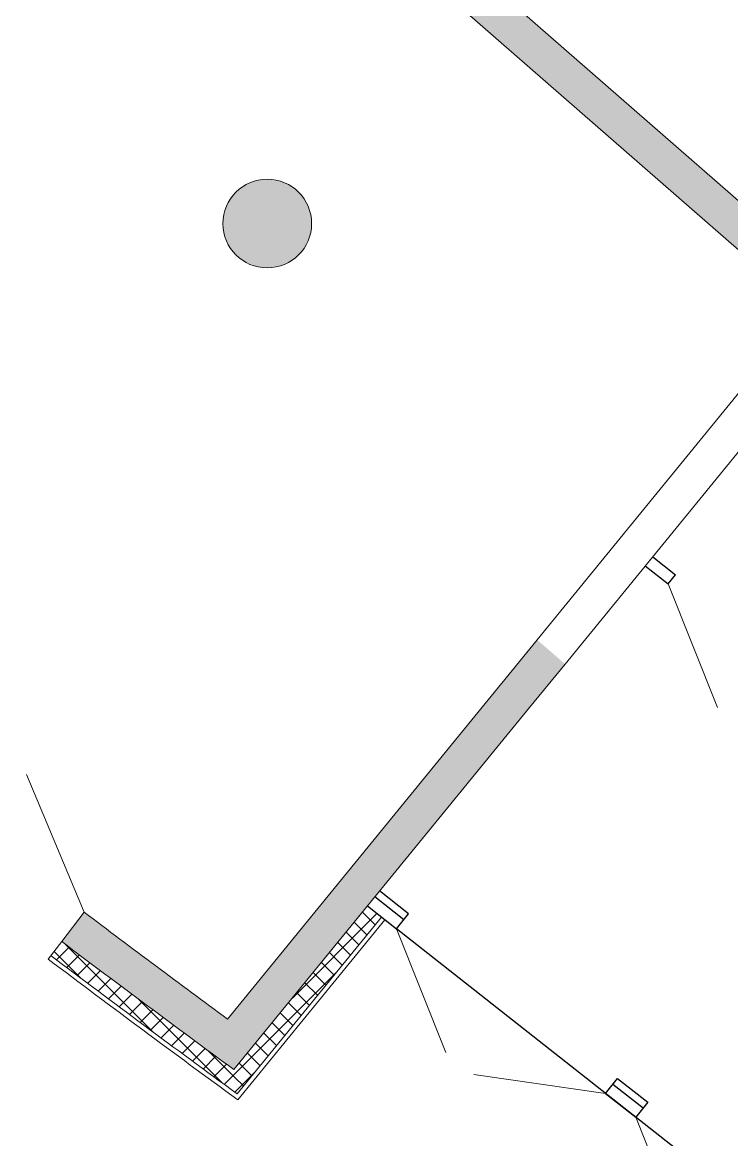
# Model space of a CAD drawing. Header units: millimetres. Extents: x 72919 to 485785, y -53256 to 338519.
# Drawn here: x 197379 to 202177, y 43717 to 51275 of the extents above; entities that cross this region are included whole.
import ezdxf

# ---------------------------------------------------------------- set-up
doc = ezdxf.new("R2010")
doc.units = ezdxf.units.MM
doc.layers.add('1', color=7, linetype='Continuous')
for name, color, linetype, lineweight in [('door', 177, 'Continuous', 9), ('gr', 251, 'Continuous', 40), ('wall', 5, 'Continuous', 40)]:
    doc.layers.add(name, color=color, linetype=linetype, lineweight=lineweight)

# ---------------------------------------------------------------- blocks, each defined once
blk = doc.blocks.new('Откосы  по обваловке')
at = {"layer": 'gr', "lineweight": 18, "flags": 128}
blk.add_lwpolyline([(34957.4181, 32843.415), (34951.3597, 32861.9414), (34949.6436, 32867.2018), (34948.7496, 32870.2407, -0.169619), (34952.3873, 32922.1085, -0.169619)], format="xyb", dxfattribs=at)

msp = doc.modelspace()

# ---------------------------------------------------------------- hatches: boundary and pattern name
at = {"ltscale": 500, "true_color": 0x000000}
h = msp.add_hatch(color=18, dxfattribs=at)
h.dxf.hatch_style = 1
h.paths.add_polyline_path([(202685.46114, 49332.26813), (203032.03649, 49361.45872), (200092.49482, 51929.48877), (200091.5254, 51932.6423), (199803.07626, 52180.02276), (199641.82899, 51991.23327), (199930.27813, 51743.8528), (199928.01632, 51741.2155)])
h = msp.add_hatch(color=18, dxfattribs=at)
h.dxf.hatch_style = 1
edge = h.paths.add_edge_path()
edge.add_arc((199035.36875, 49914.92795), 300, 0, 360)
h = msp.add_hatch(color=18, dxfattribs=at)
h.dxf.hatch_style = 1
h.paths.add_polyline_path([(198766.99676, 44532.92063), (198810.43095, 44190.82297), (200814.57796, 46645.50852), (200814.57796, 46645.50852), (201049.93034, 46933.76887), (200861.37628, 47098.12324), (200655.10882, 46845.37816), (200620.9251, 46803.61789)])
h = msp.add_hatch(color=18, dxfattribs=at)
h.dxf.hatch_style = 1
edge = h.paths.add_edge_path()
edge.add_line((197796.60678, 45255.723), (197645.21988, 45056.76732))
edge.add_arc((263010.43379, 131794.99944), 108610, 232.9986232472, 233.7644803123)
edge.add_line((198810.43095, 44190.82297), (198766.99676, 44532.92063))
edge.add_arc((263010.43379, 131794.99944), 108360, 232.9992378859, 233.6390335061, ccw=False)
at = {"layer": '1', "ltscale": 500, "true_color": 0x000000}
h = msp.add_hatch(color=18, dxfattribs=at)
h.dxf.hatch_style = 1
h.paths.add_polyline_path([(203032.03649, 49361.45872), (202685.46114, 49332.26813), (200861.37628, 47098.12324), (201055.02913, 46940.01388), (203032.03649, 49361.45872)], flags=0)

# ---------------------------------------------------------------- linework, layer by layer
at = {"color": 18, "ltscale": 500, "true_color": 0x000000}
for points in [[(415650.43379, 180914.99944, 0.4142135624), (336810.43379, 259754.99944), (221610.43379, 259754.99944, 0.4142135624), (142770.43379, 180914.99944), (142770.43379, 104414.99944, 0.4142135624), (221610.43379, 25574.99944), (336810.43379, 25574.99944, 0.4142135624), (415650.43379, 104414.99944)], [(414950.43379, 180914.99944, 0.4142135624), (336810.43379, 259054.99944), (221610.43379, 259054.99944, 0.4142135624), (143470.43379, 180914.99944), (143470.43379, 104414.99944, 0.4142135624), (221610.43379, 26274.99944), (336810.43379, 26274.99944, 0.4142135624), (414950.43379, 104414.99944)]]:
    msp.add_lwpolyline(points, format="xyb", close=True, dxfattribs=at)
for points in [[(201643.31471, 47660.54791), (201797.92583, 47538.73886)], [(201592.71204, 47598.5696), (201748.4175, 47475.89838)], [(201748.4175, 47475.89838), (201797.92583, 47538.73886)], [(199763.84559, 45360.77073), (199960.22207, 45206.05719)], [(199910.71374, 45143.21672), (199991.16478, 45245.33249), (199794.7883, 45400.04602)], [(199714.33726, 45297.93025), (199910.71374, 45143.21672)], [(202942.66837, 42754.51712), (199910.71374, 45143.21672)], [(201324.6244, 44029.27926), (201405.07543, 44131.39503), (201609.20875, 43970.57034), (201528.75771, 43868.45457)], [(201374.13273, 44092.11974), (201578.26604, 43931.29505)], [(201324.6244, 44029.27926), (201528.75771, 43868.45457)]]:
    msp.add_lwpolyline(points, dxfattribs=at)
msp.add_lwpolyline([(169590.89326, 46106.96395, 0.1815982494), (220836.93977, 26278.82788, 0.1815982494)], format="xyb", dxfattribs=at)
at = {"layer": 'door', "ltscale": 100}
for p, q in [((201748.51572, 47475.821), (202082.27263, 46639.99427)), ((197796.60678, 45255.723), (197406.31783, 46187.26717)), ((199910.71374, 45143.21672), (200244.47065, 44307.38999)), ((201324.6244, 44029.27926), (200433.89876, 44158.15067)), ((201528.75771, 43868.45457), (201862.51462, 43032.62784))]:
    msp.add_line(p, q, dxfattribs=at)
at = {"layer": 'wall', "color": 18, "lineweight": 18, "ltscale": 0.007407, "true_color": 0x000000}
for points in [[(197796.60678, 45255.723, 0.0027916423), (198766.99676, 44532.92063), (200620.9251, 46803.61789), (200622.41091, 46805.32965), (200861.37628, 47098.12324), (200861.37628, 47098.12324), (202685.46114, 49332.26813), (199928.01632, 51741.2155), (199930.27813, 51743.8528), (199641.82899, 51991.23327), (199641.82899, 51991.23327), (197058.79745, 54247.81043), (197058.72874, 54247.86562), (196770.67286, 54495.70388), (196772.61392, 54497.82489), (194073.10991, 56856.15424), (195962.98325, 59940.14724)], [(197645.21988, 45056.76732, 0.0033416943), (198810.43095, 44190.82297), (200809.47917, 46639.26351), (200809.47917, 46639.26351), (201049.68054, 46933.46291), (201049.93034, 46933.76887), (203032.03649, 49361.45872), (200090.77343, 51930.9926), (200090.38253, 51931.33409), (199804.5861, 52181.01037), (199804.5861, 52181.01037), (197221.8536, 54437.32629), (197221.8536, 54437.32629), (196935.26236, 54687.69693), (196935.67007, 54687.34074), (194396.57629, 56905.53319), (196179.94842, 59815.73201)]]:
    msp.add_lwpolyline(points, format="xyb", dxfattribs=at)
for points in [[(198810.43095, 44190.82297), (199714.33726, 45297.93025)], [(197796.60678, 45255.723), (197645.21988, 45056.76732)], [(199807.29063, 45222.03776), (198831.39609, 44026.75906)], [(197645.21988, 45056.76732), (197554.38775, 44937.39392)], [(198263.01745, 44445.21422), (197670.53834, 45037.69334)], [(199487.06959, 44829.83002), (199401.7847, 44915.1149)], [(197820.67633, 44774.83843), (197906.39839, 44860.56049)], [(198814.38513, 44159.87931), (199499.23019, 44844.72437)], [(197891.44769, 44721.8661), (197977.17979, 44807.5982)], [(199320.2094, 44625.45914), (199234.92452, 44710.74402)], [(198175.04684, 44510.49051), (198260.81969, 44596.26336)], [(198246.07515, 44457.77513), (198331.85834, 44543.55832)], [(198388.28612, 44352.49873), (198474.09017, 44438.30278)], [(198459.46882, 44299.93774), (198545.28339, 44385.75231)], [(199097.72916, 44352.96464), (199012.44428, 44438.24952)], [(198530.70302, 44247.42826), (198616.52817, 44333.25341)], [(198817.10218, 44138.61687), (198639.02319, 44316.69586)], [(198601.98874, 44194.97029), (198687.82454, 44280.80608)], [(198673.32601, 44142.56387), (198759.1725, 44228.41036)], [(198816.15523, 44037.90571), (198948.77666, 44170.52715)]]:
    msp.add_lwpolyline(points, dxfattribs=at)
at = {"layer": 'wall', "color": 18, "lineweight": 18, "ltscale": 0.007407, "true_color": 0x000000, "extrusion": (-0.632437, -0.774611, 0), "elevation": -161395.12513}
for points in [[(126052.89594, 0), (126172.89594, 0)], [(126172.89594, 0), (126202.89594, 0)]]:
    msp.add_lwpolyline(points, dxfattribs=at)
at = {"layer": 'wall', "color": 18, "lineweight": 18, "ltscale": 0.007407, "true_color": 0x000000, "extrusion": (0.774611, -0.632437, 0), "elevation": 126202.89594}
msp.add_lwpolyline([(161395.12513, 0), (159823.61832, 0)], dxfattribs=at)
at = {"layer": 'wall', "color": 18, "lineweight": 18, "ltscale": 0.007407, "true_color": 0x000000, "extrusion": (0.707107, -0.707107, 0)}
for points, elevation in [([(172449.5781, 0), (173258.00638, 0)], 109269.74981), ([(171503.61162, 0), (171624.79885, 0)], 107957.24981), ([(171515.97971, 0), (171637.18088, 0)], 108044.74981), ([(171528.42035, 0), (171649.63555, 0)], 108132.24981), ([(171566.17783, 0), (171687.43561, 0)], 108394.74981), ([(171578.90892, 0), (171700.18106, 0)], 108482.24981), ([(171591.71269, 0), (171712.99928, 0)], 108569.74981), ([(171630.56031, 0), (171751.89076, 0)], 108832.24981), ([(171710.22135, 0), (171808.75004, 0)], 109357.24981)]:
    msp.add_lwpolyline(points, dxfattribs=dict(at, elevation=elevation))
at = {"layer": 'wall', "color": 18, "lineweight": 18, "ltscale": 0.007407, "true_color": 0x000000, "extrusion": (-0.707107, -0.707107, 0)}
for points, elevation in [([(109314.97608, 0), (109194.36504, 0)], -173195.63647), ([(109341.50015, 0), (109220.88911, 0)], -172933.13647), ([(108165.28737, 0), (107907.61057, 0)], -171533.13647), ([(109368.02421, 0), (109247.41318, 0)], -172670.63647), ([(109343.72655, 0), (108536.61361, 0)], -171708.13647), ([(109394.54828, 0), (109273.93724, 0)], -172408.13647), ([(109403.38964, 0), (109282.7786, 0)], -172320.63647), ([(109438.75506, 0), (109318.14402, 0)], -171970.63647), ([(109447.59641, 0), (109326.98537, 0)], -171883.13647)]:
    msp.add_lwpolyline(points, dxfattribs=dict(at, elevation=elevation))
at = {"layer": 'wall', "color": 18, "lineweight": 18, "ltscale": 0.007407, "true_color": 0x000000, "extrusion": (0.707107, 0.707107, 0)}
for points, elevation in [([(-109323.81744, 0), (-109203.2064, 0)], 173108.13647), ([(-109332.65879, 0), (-109212.04775, 0)], 173020.63647), ([(-109350.3415, 0), (-109229.73047, 0)], 172845.63647), ([(-109376.86557, 0), (-109256.25453, 0)], 172583.13647), ([(-109412.23099, 0), (-109291.61995, 0)], 172233.13647), ([(-109429.9137, 0), (-109309.30266, 0)], 172058.13647), ([(-109456.43777, 0), (-109374.20587, 0)], 171795.63647)]:
    msp.add_lwpolyline(points, dxfattribs=dict(at, elevation=elevation))
at = {"layer": 'wall', "color": 18, "lineweight": 18, "ltscale": 0.007407, "true_color": 0x000000}
msp.add_circle((199035.36876, 49913.92325), 300, dxfattribs=at)
for radius, start, end in [(108610, 232.998623243, 233.764480318), (108730, 232.9983292159, 233.8244949181)]:
    msp.add_arc((263010.43379, 131794.99944), radius, start, end, dxfattribs=at)
at = {"layer": 'wall', "color": 18, "lineweight": 18, "ltscale": 0.007407, "true_color": 0x000000, "extrusion": (0, 0, -1)}
for radius, start, end in [(108760, 306.1605216178, 307.0017441814), (108730, 306.1755050819, 307.0016707841)]:
    msp.add_arc((-263010.43379, 131794.99944), radius, start, end, dxfattribs=at)

# ---------------------------------------------------------------- block references
at = {"layer": 'wall', "color": 18, "lineweight": 18, "ltscale": 0.007407, "true_color": 0x000000, "xscale": 999.9999999999999, "yscale": 999.9999999999999, "zscale": 999.9999999999999, "rotation": 71.89262594900111}
msp.add_blockref('Откосы  по обваловке', (20598007.21244, -43408295.21277), dxfattribs=at)

doc.saveas('drawing.dxf')
